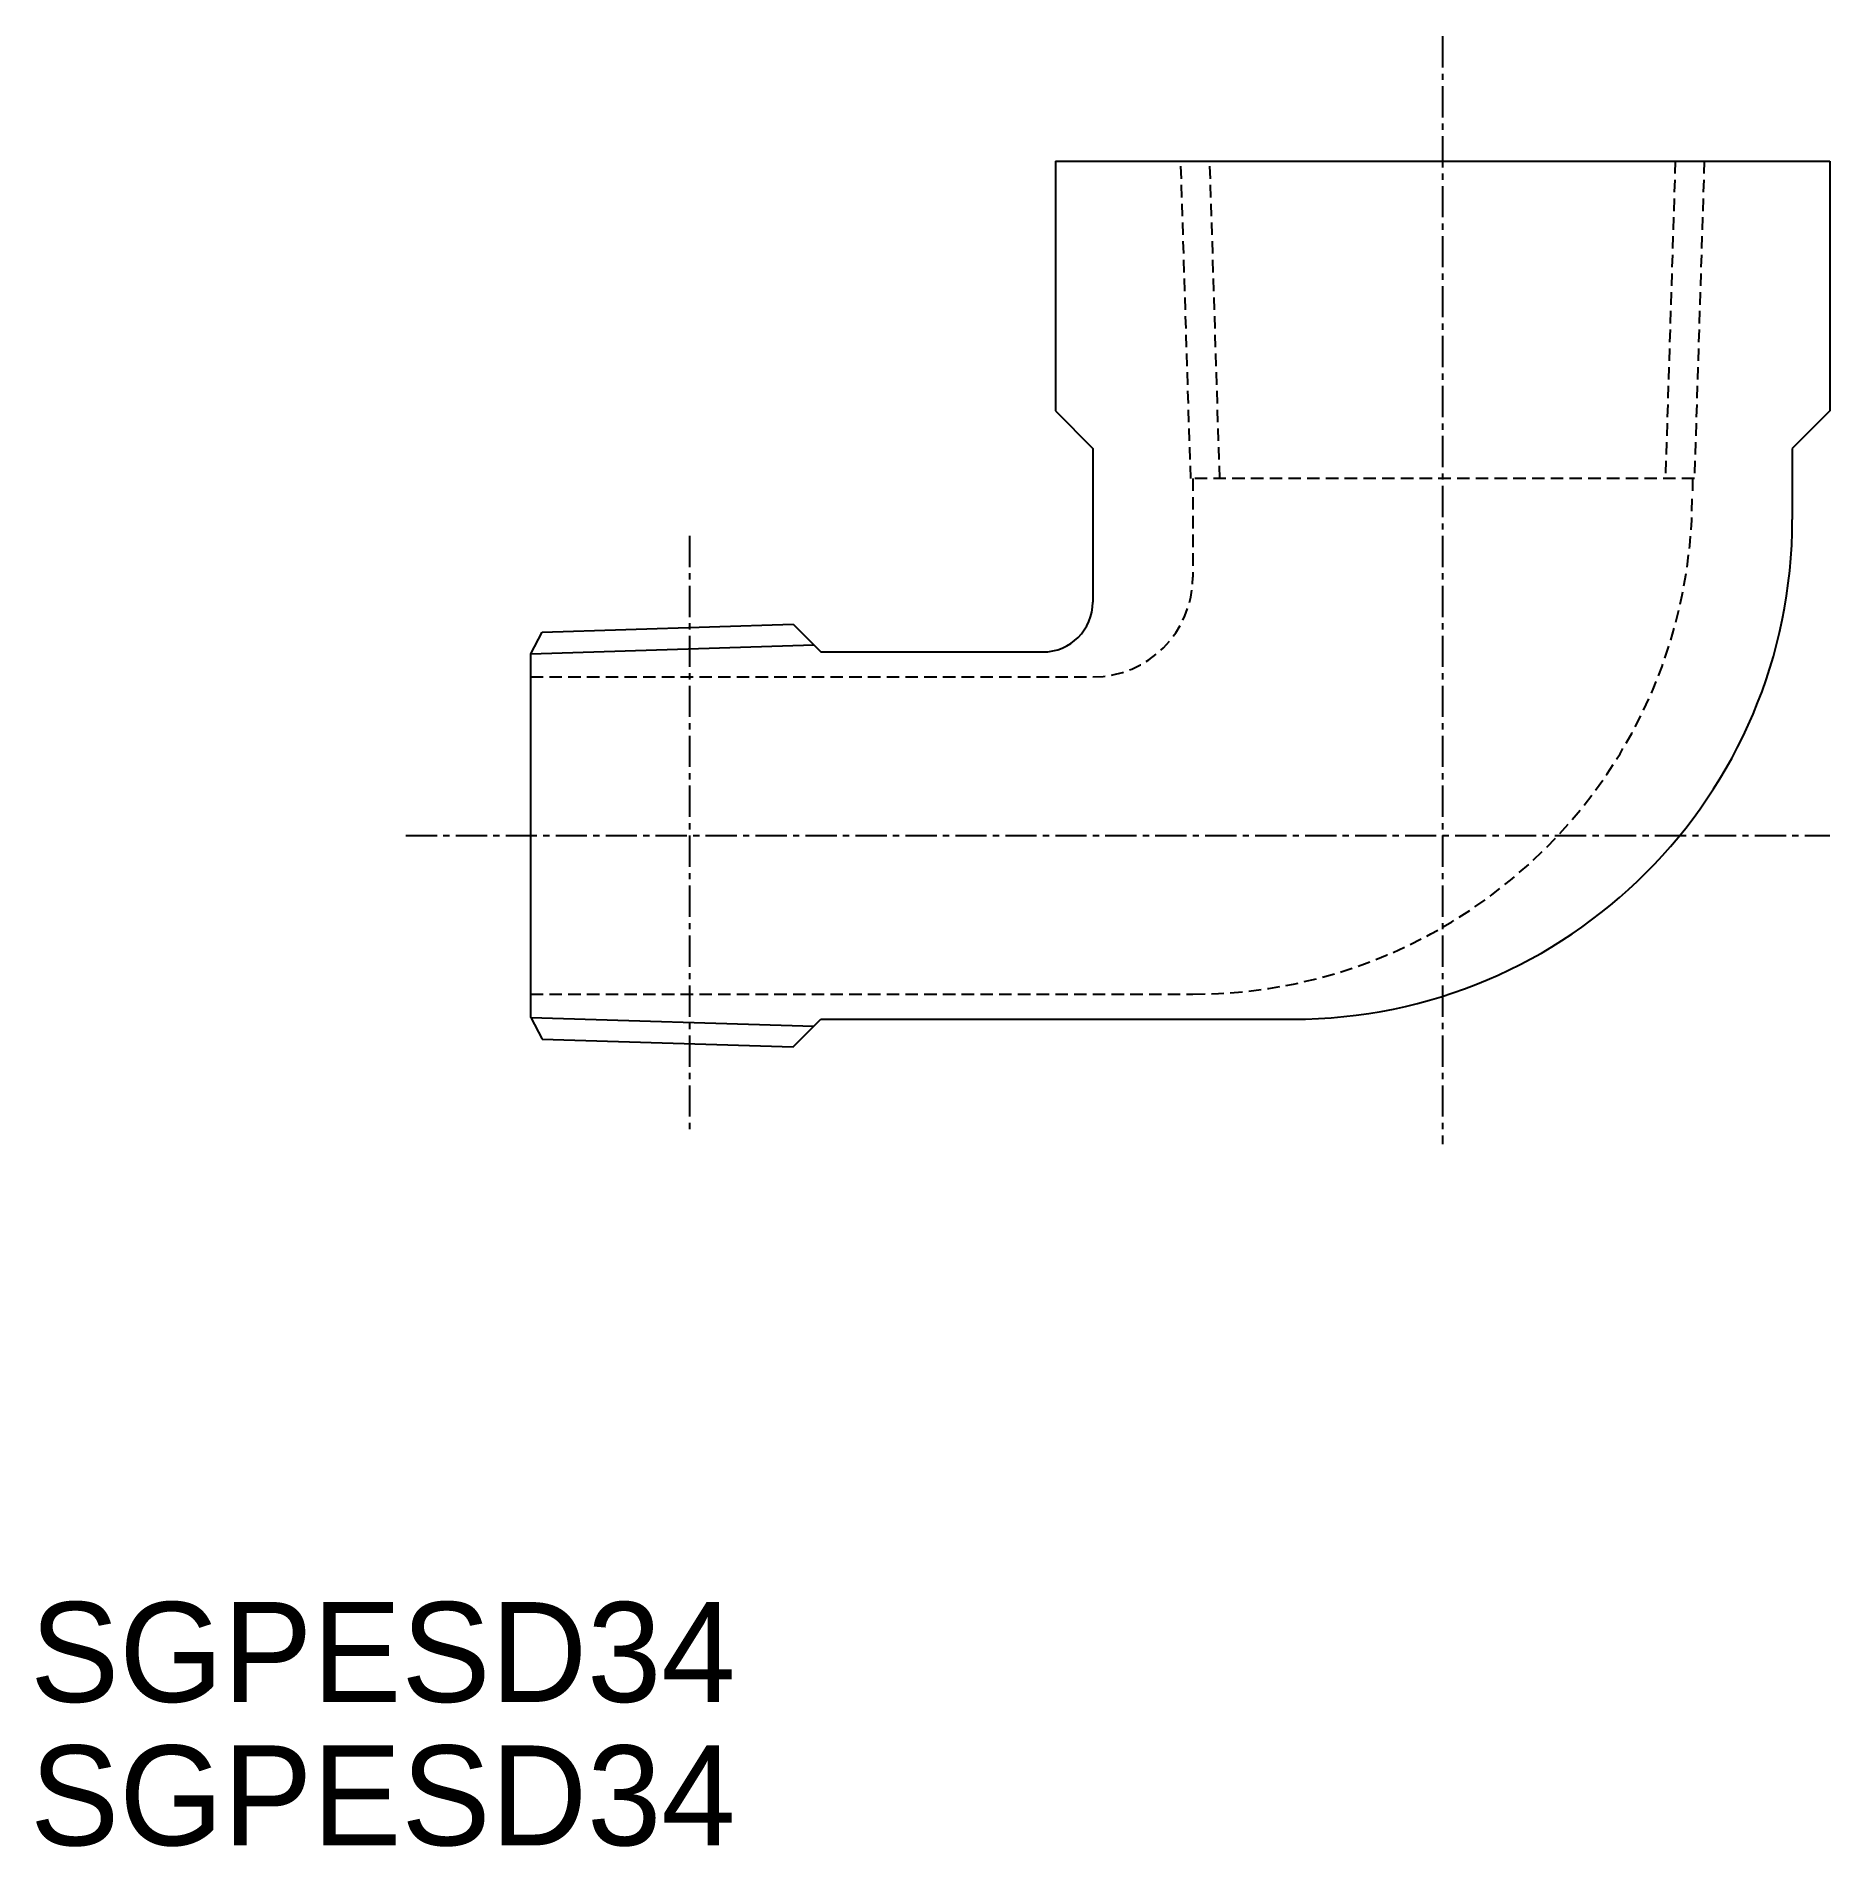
# Model space of a CAD drawing. Extents: x 0.7 to 72.5, y 65.9 to 138.3.
import ezdxf

# ---------------------------------------------------------------- set-up
doc = ezdxf.new("R2010")
doc.units = 0
doc.linetypes.add('CENTER', pattern=[2, 1.25, -0.25, 0.25, -0.25])
doc.linetypes.add('DASHED', pattern=[0.75, 0.5, -0.25])
doc.layers.get('0').update_dxf_attribs({"linetype": 'CONTINUOUS'})
doc.layers.add('CENTER', color=1, linetype='CENTER')

msp = doc.modelspace()

# ---------------------------------------------------------------- linework, layer by layer
at = {"color": 7, "linetype": 'CONTINUOUS'}
for p, q in [((41.469, 133.346), (41.469, 123.346)), ((41.469, 133.346), (72.469, 133.346)), ((72.469, 133.346), (72.469, 123.346)), ((41.469, 123.346), (42.969, 121.846)), ((72.469, 123.346), (70.969, 121.846)), ((42.969, 121.846), (42.969, 115.696)), ((70.969, 121.846), (70.969, 118.996)), ((20.922, 114.493), (30.972, 114.807)), ((30.972, 114.807), (32.083, 113.696)), ((20.469, 113.623), (20.922, 114.493)), ((20.469, 99.07), (20.469, 113.623)), ((32.083, 113.696), (40.969, 113.696)), ((20.469, 99.07), (20.922, 98.2)), ((30.972, 97.885), (32.083, 98.996)), ((32.083, 98.996), (50.969, 98.996)), ((20.922, 98.2), (30.972, 97.885))]:
    msp.add_line(p, q, dxfattribs=at)
at = {"color": 3, "linetype": 'DASHED'}
for p, q in [((46.888, 120.646), (46.491, 133.346)), ((48.05, 120.646), (47.653, 133.346)), ((66.284, 133.346), (65.887, 120.646)), ((67.446, 133.346), (67.049, 120.646)), ((67.049, 120.646), (46.888, 120.646)), ((46.969, 120.646), (46.969, 116.696)), ((66.969, 120.646), (66.969, 119.996)), ((20.469, 112.696), (42.969, 112.696)), ((20.469, 99.996), (46.969, 99.996))]:
    msp.add_line(p, q, dxfattribs=at)
at = {"color": 3, "linetype": 'CONTINUOUS'}
for p, q in [((20.469, 113.623), (31.802, 113.977)), ((20.469, 99.07), (31.802, 98.716))]:
    msp.add_line(p, q, dxfattribs=at)
at = {"color": 3, "linetype": 'DASHED'}
for centre, radius, end in [((46.969, 119.996), 20, 360), ((42.969, 116.696), 4, 0)]:
    msp.add_arc(centre, radius, 270, end, dxfattribs=at)
at = {"color": 7, "linetype": 'CONTINUOUS'}
for centre, radius, end in [((50.969, 118.996), 20, 0), ((40.969, 115.696), 2, 360)]:
    msp.add_arc(centre, radius, 270, end, dxfattribs=at)
at = {"layer": 'CENTER', "color": 1, "linetype": 'CENTER'}
for p, q in [((56.969, 138.346), (56.969, 93.996)), ((26.819, 118.346), (26.819, 94.346)), ((15.469, 106.346), (72.469, 106.346))]:
    msp.add_line(p, q, dxfattribs=at)

# ---------------------------------------------------------------- texts
at = {"color": 7, "linetype": 'CONTINUOUS'}
for p in [(0.431, 71.666), (0.431, 65.925)]:
    msp.add_text('SGPESD34', height=4, dxfattribs=at).set_placement(p)

doc.saveas('drawing.dxf')
